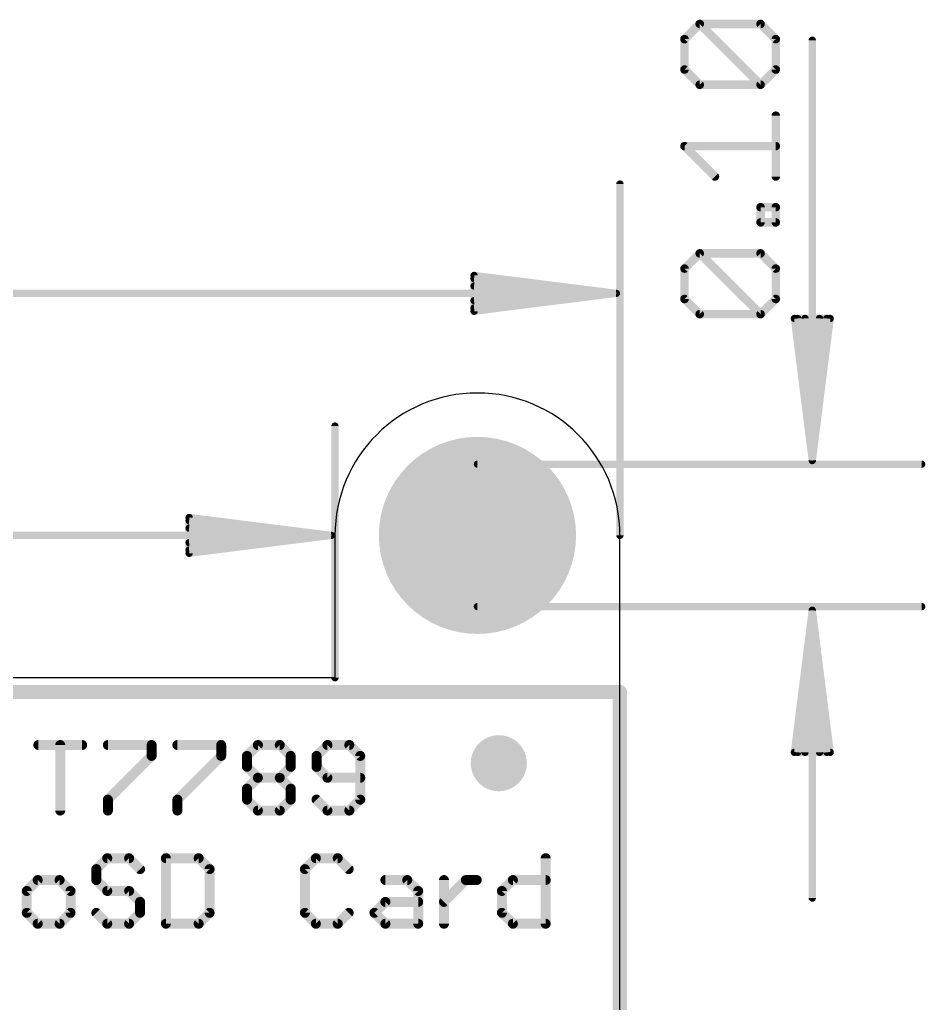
# Model space of a CAD drawing. Extents: x -11.1 to 62.6, y -8.5 to 38.4.
# Drawn here: x 46.45 to 62.59, y 20.86 to 38.41 of the extents above; entities that cross this region are included whole.
import ezdxf

# ---------------------------------------------------------------- set-up
doc = ezdxf.new("R2010")
doc.units = 0
for name, color, linetype in [('1', 12, 'CONTINUOUS'), ('16', 5, 'CONTINUOUS'), ('17', 110, 'CONTINUOUS'), ('20', 53, 'CONTINUOUS'), ('21', 40, 'CONTINUOUS'), ('47', 253, 'CONTINUOUS')]:
    doc.layers.add(name, color=color, linetype=linetype)

# ---------------------------------------------------------------- blocks, each defined once
blk = doc.blocks.new('PIE')
at = {"const_width": 0.5}
blk.add_lwpolyline([(0, -0.25, 1), (0, 0.25, 1), (0, -0.25)], format="xyb", dxfattribs=at)
blk = doc.blocks.new('ROUNDP')
at = {"const_width": 0.5}
blk.add_lwpolyline([(0, -0.25, 1), (0, 0.25, 1), (0, -0.25)], format="xyb", dxfattribs=at)

msp = doc.modelspace()

# ---------------------------------------------------------------- linework, layer by layer
at = {"layer": '1', "const_width": 0.254}
for points in [[(0, 26.416), (57.15, 26.416)], [(57.15, 26.416), (57.15, 0)]]:
    msp.add_lwpolyline(points, dxfattribs=at)
at = {"layer": '1', "const_width": 0.127}
for points in [[(57.2135, 26.416, 1), (57.0865, 26.416)], [(57.15, 26.3525, 1), (57.15, 26.4795)]]:
    msp.add_lwpolyline(points, format="xyb", dxfattribs=at)
at = {"layer": '16', "const_width": 0.254}
for points in [[(0, 26.416), (57.15, 26.416)], [(57.15, 26.416), (57.15, 0)]]:
    msp.add_lwpolyline(points, dxfattribs=at)
at = {"layer": '16', "const_width": 0.127}
for points in [[(57.2135, 26.416, 1), (57.0865, 26.416)], [(57.15, 26.3525, 1), (57.15, 26.4795)]]:
    msp.add_lwpolyline(points, format="xyb", dxfattribs=at)
at = {"layer": '20'}
for p, q in [((52.07, 29.21), (52.07, 26.67)), ((57.15, -2.54), (57.15, 29.21)), ((52.07, 26.67), (5.08, 26.67))]:
    msp.add_line(p, q, dxfattribs=at)
for start, end in [(90, 180), (0, 90)]:
    msp.add_arc((54.61, 29.21), 2.54, start, end, dxfattribs=at)
at = {"layer": '21', "const_width": 0.1778}
for points in [[(46.7827, 25.4708), (47.5623, 25.4708)], [(47.1725, 24.3015), (47.1725, 25.4708)], [(48.0223, 25.4708), (48.8019, 25.4708)], [(48.8019, 25.4708), (48.8019, 25.2759)], [(49.2619, 25.4708), (50.0415, 25.4708)], [(50.0415, 25.4708), (50.0415, 25.2759)], [(50.5014, 25.2759), (50.6963, 25.4708)], [(50.6963, 25.4708), (51.0861, 25.4708)], [(51.0861, 25.4708), (51.281, 25.2759)], [(51.9359, 25.4708), (51.741, 25.2759)], [(52.3257, 25.4708), (51.9359, 25.4708)], [(52.5206, 25.2759), (52.3257, 25.4708)], [(48.8019, 25.2759), (48.0223, 24.4963)], [(50.0415, 25.2759), (49.2619, 24.4963)], [(50.5014, 25.081), (50.5014, 25.2759)], [(51.281, 25.2759), (51.281, 25.081)], [(51.741, 25.2759), (51.741, 25.081)], [(52.5206, 24.4963), (52.5206, 25.2759)], [(50.6963, 24.8861), (50.5014, 25.081)], [(51.281, 25.081), (51.0861, 24.8861)], [(51.741, 25.081), (51.9359, 24.8861)], [(50.5014, 24.6912), (50.6963, 24.8861)], [(50.6963, 24.8861), (51.0861, 24.8861)], [(51.0861, 24.8861), (51.281, 24.6912)], [(51.9359, 24.8861), (52.5206, 24.8861)], [(50.5014, 24.4963), (50.5014, 24.6912)], [(51.281, 24.6912), (51.281, 24.4963)], [(48.0223, 24.4963), (48.0223, 24.3015)], [(49.2619, 24.4963), (49.2619, 24.3015)], [(50.6963, 24.3015), (50.5014, 24.4963)], [(51.281, 24.4963), (51.0861, 24.3015)], [(51.741, 24.4963), (51.9359, 24.3015)], [(52.3257, 24.3015), (52.5206, 24.4963)], [(51.0861, 24.3015), (50.6963, 24.3015)], [(51.9359, 24.3015), (52.3257, 24.3015)], [(48.0106, 23.4515), (47.8157, 23.2566)], [(48.4004, 23.4515), (48.0106, 23.4515)], [(48.5953, 23.2566), (48.4004, 23.4515)], [(49.0553, 23.4515), (49.0553, 22.2822)], [(49.64, 23.4515), (49.0553, 23.4515)], [(49.8349, 23.2566), (49.64, 23.4515)], [(51.7293, 23.4515), (51.5344, 23.2566)], [(52.1191, 23.4515), (51.7293, 23.4515)], [(52.314, 23.2566), (52.1191, 23.4515)], [(55.8261, 23.4515), (55.8261, 22.2822)], [(47.8157, 23.2566), (47.8157, 23.0617)], [(49.8349, 22.477), (49.8349, 23.2566)], [(51.5344, 23.2566), (51.5344, 22.477)], [(46.771, 23.0617), (46.5761, 22.8668)], [(47.1608, 23.0617), (46.771, 23.0617)], [(47.3557, 22.8668), (47.1608, 23.0617)], [(47.8157, 23.0617), (48.0106, 22.8668)], [(52.9689, 23.0617), (53.3587, 23.0617)], [(53.3587, 23.0617), (53.5536, 22.8668)], [(54.0135, 22.2822), (54.0135, 23.0617)], [(54.0135, 22.6719), (54.4033, 23.0617)], [(54.4033, 23.0617), (54.5982, 23.0617)], [(55.0465, 22.8668), (55.2414, 23.0617)], [(55.2414, 23.0617), (55.8261, 23.0617)], [(46.5761, 22.8668), (46.5761, 22.477)], [(47.3557, 22.477), (47.3557, 22.8668)], [(48.0106, 22.8668), (48.4004, 22.8668)], [(48.4004, 22.8668), (48.5953, 22.6719)], [(53.5536, 22.8668), (53.5536, 22.2822)], [(55.0465, 22.477), (55.0465, 22.8668)], [(48.5953, 22.6719), (48.5953, 22.477)], [(52.774, 22.477), (52.9689, 22.6719)], [(52.9689, 22.6719), (53.5536, 22.6719)], [(46.5761, 22.477), (46.771, 22.2822)], [(47.1608, 22.2822), (47.3557, 22.477)], [(48.0106, 22.2822), (47.8157, 22.477)], [(48.5953, 22.477), (48.4004, 22.2822)], [(49.64, 22.2822), (49.8349, 22.477)], [(51.5344, 22.477), (51.7293, 22.2822)], [(52.1191, 22.2822), (52.314, 22.477)], [(52.9689, 22.2822), (52.774, 22.477)], [(55.2414, 22.2822), (55.0465, 22.477)], [(46.771, 22.2822), (47.1608, 22.2822)], [(48.4004, 22.2822), (48.0106, 22.2822)], [(49.0553, 22.2822), (49.64, 22.2822)], [(51.7293, 22.2822), (52.1191, 22.2822)], [(53.5536, 22.2822), (52.9689, 22.2822)], [(55.8261, 22.2822), (55.2414, 22.2822)]]:
    msp.add_lwpolyline(points, dxfattribs=at)
at = {"layer": '21', "const_width": 0.0889}
for points in [[(46.7827, 25.5153, 1), (46.7827, 25.4264)], [(47.217, 25.4708, 1), (47.1281, 25.4708)], [(47.5623, 25.4264, 1), (47.5623, 25.5153)], [(48.0223, 25.5153, 1), (48.0223, 25.4264)], [(48.8463, 25.4708, 1), (48.7574, 25.4708)], [(48.8019, 25.4264, 1), (48.8019, 25.5153)], [(49.2619, 25.5153, 1), (49.2619, 25.4264)], [(50.0859, 25.4708, 1), (49.997, 25.4708)], [(50.0415, 25.4264, 1), (50.0415, 25.5153)], [(50.6963, 25.5153, 1), (50.6963, 25.4264)], [(50.7278, 25.4394, 1), (50.6649, 25.5023)], [(51.1176, 25.5023, 1), (51.0547, 25.4394)], [(51.0861, 25.4264, 1), (51.0861, 25.5153)], [(51.9359, 25.5153, 1), (51.9359, 25.4264)], [(51.9673, 25.4394, 1), (51.9045, 25.5023)], [(52.3571, 25.5023, 1), (52.2943, 25.4394)], [(52.3257, 25.4264, 1), (52.3257, 25.5153)], [(48.7574, 25.2759, 1), (48.8463, 25.2759)], [(48.8333, 25.2445, 1), (48.7705, 25.3074)], [(49.997, 25.2759, 1), (50.0859, 25.2759)], [(50.0729, 25.2445, 1), (50.01, 25.3074)], [(50.47, 25.3074, 1), (50.5329, 25.2445)], [(50.5459, 25.2759, 1), (50.457, 25.2759)], [(51.3255, 25.2759, 1), (51.2366, 25.2759)], [(51.2496, 25.2445, 1), (51.3125, 25.3074)], [(51.7854, 25.2759, 1), (51.6965, 25.2759)], [(51.7096, 25.3074, 1), (51.7724, 25.2445)], [(52.565, 25.2759, 1), (52.4761, 25.2759)], [(52.4892, 25.2445, 1), (52.552, 25.3074)], [(50.5329, 25.1125, 1), (50.47, 25.0496)], [(50.457, 25.081, 1), (50.5459, 25.081)], [(51.2366, 25.081, 1), (51.3255, 25.081)], [(51.3125, 25.0496, 1), (51.2496, 25.1125)], [(51.7724, 25.1125, 1), (51.7096, 25.0496)], [(51.6965, 25.081, 1), (51.7854, 25.081)], [(50.6963, 24.9306, 1), (50.6963, 24.8417)], [(50.7278, 24.8547, 1), (50.6649, 24.9176)], [(50.6649, 24.8547, 1), (50.7278, 24.9176)], [(51.1176, 24.9176, 1), (51.0547, 24.8547)], [(51.0547, 24.9176, 1), (51.1176, 24.8547)], [(51.0861, 24.8417, 1), (51.0861, 24.9306)], [(51.9359, 24.9306, 1), (51.9359, 24.8417)], [(51.9045, 24.8547, 1), (51.9673, 24.9176)], [(52.5206, 24.8417, 1), (52.5206, 24.9306)], [(50.47, 24.7227, 1), (50.5329, 24.6598)], [(50.5459, 24.6912, 1), (50.457, 24.6912)], [(51.3255, 24.6912, 1), (51.2366, 24.6912)], [(51.2496, 24.6598, 1), (51.3125, 24.7227)], [(47.9909, 24.5278, 1), (48.0537, 24.4649)], [(48.0667, 24.4963, 1), (47.9779, 24.4963)], [(49.2304, 24.5278, 1), (49.2933, 24.4649)], [(49.3063, 24.4963, 1), (49.2174, 24.4963)], [(50.5329, 24.5278, 1), (50.47, 24.4649)], [(51.3125, 24.4649, 1), (51.2496, 24.5278)], [(51.7724, 24.5278, 1), (51.7096, 24.4649)], [(52.552, 24.4649, 1), (52.4892, 24.5278)], [(50.457, 24.4963, 1), (50.5459, 24.4963)], [(51.2366, 24.4963, 1), (51.3255, 24.4963)], [(52.4761, 24.4963, 1), (52.565, 24.4963)], [(47.1281, 24.3015, 1), (47.217, 24.3015)], [(47.9779, 24.3015, 1), (48.0667, 24.3015)], [(49.2174, 24.3015, 1), (49.3063, 24.3015)], [(50.6963, 24.3459, 1), (50.6963, 24.257)], [(50.6649, 24.27, 1), (50.7278, 24.3329)], [(51.0547, 24.3329, 1), (51.1176, 24.27)], [(51.0861, 24.257, 1), (51.0861, 24.3459)], [(51.9359, 24.3459, 1), (51.9359, 24.257)], [(51.9045, 24.27, 1), (51.9673, 24.3329)], [(52.2943, 24.3329, 1), (52.3571, 24.27)], [(52.3257, 24.257, 1), (52.3257, 24.3459)], [(48.0106, 23.496, 1), (48.0106, 23.4071)], [(48.042, 23.4201, 1), (47.9792, 23.483)], [(48.4318, 23.483, 1), (48.369, 23.4201)], [(48.4004, 23.4071, 1), (48.4004, 23.496)], [(49.0997, 23.4515, 1), (49.0108, 23.4515)], [(49.0553, 23.496, 1), (49.0553, 23.4071)], [(49.6714, 23.483, 1), (49.6085, 23.4201)], [(49.64, 23.4071, 1), (49.64, 23.496)], [(51.7293, 23.496, 1), (51.7293, 23.4071)], [(51.7607, 23.4201, 1), (51.6979, 23.483)], [(52.1505, 23.483, 1), (52.0877, 23.4201)], [(52.1191, 23.4071, 1), (52.1191, 23.496)], [(55.8705, 23.4515, 1), (55.7816, 23.4515)], [(47.8602, 23.2566, 1), (47.7713, 23.2566)], [(49.8793, 23.2566, 1), (49.7904, 23.2566)], [(51.5788, 23.2566, 1), (51.4899, 23.2566)], [(47.7843, 23.2881, 1), (47.8471, 23.2252)], [(48.5639, 23.2252, 1), (48.6267, 23.2881)], [(49.8034, 23.2252, 1), (49.8663, 23.2881)], [(51.503, 23.2881, 1), (51.5658, 23.2252)], [(52.2826, 23.2252, 1), (52.3454, 23.2881)], [(46.771, 23.1062, 1), (46.771, 23.0173)], [(46.8025, 23.0303, 1), (46.7396, 23.0932)], [(47.1923, 23.0932, 1), (47.1294, 23.0303)], [(47.1608, 23.0173, 1), (47.1608, 23.1062)], [(47.8471, 23.0932, 1), (47.7843, 23.0303)], [(47.7713, 23.0617, 1), (47.8602, 23.0617)], [(52.9689, 23.1062, 1), (52.9689, 23.0173)], [(53.3901, 23.0932, 1), (53.3272, 23.0303)], [(53.3587, 23.0173, 1), (53.3587, 23.1062)], [(54.058, 23.0617, 1), (53.9691, 23.0617)], [(54.4033, 23.1062, 1), (54.4033, 23.0173)], [(54.4347, 23.0303, 1), (54.3719, 23.0932)], [(54.5982, 23.0173, 1), (54.5982, 23.1062)], [(55.2414, 23.1062, 1), (55.2414, 23.0173)], [(55.2728, 23.0303, 1), (55.21, 23.0932)], [(55.8261, 23.0173, 1), (55.8261, 23.1062)], [(46.5447, 22.8983, 1), (46.6076, 22.8354)], [(46.6206, 22.8668, 1), (46.5317, 22.8668)], [(47.4002, 22.8668, 1), (47.3113, 22.8668)], [(47.3243, 22.8354, 1), (47.3872, 22.8983)], [(48.0106, 22.9113, 1), (48.0106, 22.8224)], [(47.9792, 22.8354, 1), (48.042, 22.8983)], [(48.4318, 22.8983, 1), (48.369, 22.8354)], [(48.4004, 22.8224, 1), (48.4004, 22.9113)], [(53.598, 22.8668, 1), (53.5091, 22.8668)], [(53.5221, 22.8354, 1), (53.585, 22.8983)], [(55.0909, 22.8668, 1), (55.002, 22.8668)], [(55.0151, 22.8983, 1), (55.0779, 22.8354)], [(48.6397, 22.6719, 1), (48.5509, 22.6719)], [(48.5639, 22.6405, 1), (48.6267, 22.7034)], [(52.9689, 22.7164, 1), (52.9689, 22.6275)], [(53.0003, 22.6405, 1), (52.9374, 22.7034)], [(53.5536, 22.6275, 1), (53.5536, 22.7164)], [(53.9821, 22.7034, 1), (54.0449, 22.6405)], [(46.6076, 22.5085, 1), (46.5447, 22.4456)], [(46.5317, 22.477, 1), (46.6206, 22.477)], [(47.3113, 22.477, 1), (47.4002, 22.477)], [(47.3872, 22.4456, 1), (47.3243, 22.5085)], [(47.8471, 22.5085, 1), (47.7843, 22.4456)], [(48.5509, 22.477, 1), (48.6397, 22.477)], [(48.6267, 22.4456, 1), (48.5639, 22.5085)], [(49.7904, 22.477, 1), (49.8793, 22.477)], [(49.8663, 22.4456, 1), (49.8034, 22.5085)], [(51.5658, 22.5085, 1), (51.503, 22.4456)], [(51.4899, 22.477, 1), (51.5788, 22.477)], [(52.3454, 22.4456, 1), (52.2826, 22.5085)], [(52.8054, 22.5085, 1), (52.7425, 22.4456)], [(52.7425, 22.5085, 1), (52.8054, 22.4456)], [(55.0779, 22.5085, 1), (55.0151, 22.4456)], [(55.002, 22.477, 1), (55.0909, 22.477)], [(46.771, 22.3266, 1), (46.771, 22.2377)], [(46.7396, 22.2507, 1), (46.8025, 22.3136)], [(47.1294, 22.3136, 1), (47.1923, 22.2507)], [(47.1608, 22.2377, 1), (47.1608, 22.3266)], [(48.0106, 22.3266, 1), (48.0106, 22.2377)], [(47.9792, 22.2507, 1), (48.042, 22.3136)], [(48.369, 22.3136, 1), (48.4318, 22.2507)], [(48.4004, 22.2377, 1), (48.4004, 22.3266)], [(49.0553, 22.3266, 1), (49.0553, 22.2377)], [(49.0108, 22.2822, 1), (49.0997, 22.2822)], [(49.6085, 22.3136, 1), (49.6714, 22.2507)], [(49.64, 22.2377, 1), (49.64, 22.3266)], [(51.7293, 22.3266, 1), (51.7293, 22.2377)], [(51.6979, 22.2507, 1), (51.7607, 22.3136)], [(52.0877, 22.3136, 1), (52.1505, 22.2507)], [(52.1191, 22.2377, 1), (52.1191, 22.3266)], [(52.9689, 22.3266, 1), (52.9689, 22.2377)], [(52.9374, 22.2507, 1), (53.0003, 22.3136)], [(53.5091, 22.2822, 1), (53.598, 22.2822)], [(53.5536, 22.2377, 1), (53.5536, 22.3266)], [(53.9691, 22.2822, 1), (54.058, 22.2822)], [(55.2414, 22.3266, 1), (55.2414, 22.2377)], [(55.21, 22.2507, 1), (55.2728, 22.3136)], [(55.7816, 22.2822, 1), (55.8705, 22.2822)], [(55.8261, 22.2377, 1), (55.8261, 22.3266)]]:
    msp.add_lwpolyline(points, format="xyb", dxfattribs=at)
at = {"layer": '47'}
for points, const_width in [([(58.3013, 38.0626), (58.5725, 38.3338)], 0.1524), ([(58.5725, 38.3338), (59.6571, 38.3338)], 0.1524), ([(59.6571, 37.2491), (58.5725, 38.3338)], 0.1524), ([(59.6571, 38.3338), (59.9283, 38.0626)], 0.1524), ([(58.3013, 37.5203), (58.3013, 38.0626)], 0.1524), ([(59.9283, 38.0626), (59.9283, 37.5203)], 0.1524), ([(60.579, 30.545), (60.579, 38.0428)], 0.13), ([(58.5725, 37.2491), (58.3013, 37.5203)], 0.1524), ([(59.9283, 37.5203), (59.6571, 37.2491)], 0.1524), ([(59.6571, 37.2491), (58.5725, 37.2491)], 0.1524), ([(59.9283, 35.6119), (59.9283, 36.6966)], 0.1524), ([(58.8436, 35.6119), (58.3013, 36.1543)], 0.1524), ([(58.3013, 36.1543), (59.9283, 36.1543)], 0.1524), ([(57.15, 29.21), (57.15, 35.478)], 0.13), ([(59.6571, 34.7934), (59.6571, 35.0645)], 0.1524), ([(59.6571, 35.0645), (59.9283, 35.0645)], 0.1524), ([(59.9283, 35.0645), (59.9283, 34.7934)], 0.1524), ([(59.9283, 34.7934), (59.6571, 34.7934)], 0.1524), ([(58.3013, 33.9697), (58.5725, 34.2409)], 0.1524), ([(58.5725, 34.2409), (59.6571, 34.2409)], 0.1524), ([(59.6571, 33.1562), (58.5725, 34.2409)], 0.1524), ([(59.6571, 34.2409), (59.9283, 33.9697)], 0.1524), ([(58.3013, 33.4274), (58.3013, 33.9697)], 0.1524), ([(59.9283, 33.9697), (59.9283, 33.4274)], 0.1524), ([(57.085, 33.528), (54.55, 33.8472)], 0.13), ([(54.55, 33.8472), (54.55, 33.2088)], 0.13), ([(57.085, 33.528), (54.55, 33.788)], 0.13), ([(57.085, 33.528), (54.55, 33.658)], 0.13), ([(57.085, 33.528), (0.065, 33.528)], 0.13), ([(54.55, 33.2088), (57.085, 33.528)], 0.13), ([(54.55, 33.398), (57.085, 33.528)], 0.13), ([(54.55, 33.268), (57.085, 33.528)], 0.13), ([(58.5725, 33.1562), (58.3013, 33.4274)], 0.1524), ([(59.9283, 33.4274), (59.6571, 33.1562)], 0.1524), ([(59.6571, 33.1562), (58.5725, 33.1562)], 0.1524), ([(60.579, 30.545), (60.2598, 33.08)], 0.13), ([(60.2598, 33.08), (60.8982, 33.08)], 0.13), ([(60.579, 30.545), (60.319, 33.08)], 0.13), ([(60.579, 30.545), (60.449, 33.08)], 0.13), ([(60.8982, 33.08), (60.579, 30.545)], 0.13), ([(60.709, 33.08), (60.579, 30.545)], 0.13), ([(60.839, 33.08), (60.579, 30.545)], 0.13), ([(52.07, 26.67), (52.07, 31.16)], 0.13), ([(54.61, 30.48), (62.529, 30.48)], 0.13), ([(52.005, 29.21), (49.47, 29.5292)], 0.13), ([(49.47, 29.5292), (49.47, 28.8908)], 0.13), ([(52.005, 29.21), (49.47, 29.47)], 0.13), ([(52.005, 29.21), (49.47, 29.34)], 0.13), ([(5.145, 29.21), (52.005, 29.21)], 0.13), ([(49.47, 28.8908), (52.005, 29.21)], 0.13), ([(49.47, 29.08), (52.005, 29.21)], 0.13), ([(49.47, 28.95), (52.005, 29.21)], 0.13), ([(54.61, 27.94), (62.529, 27.94)], 0.13), ([(60.579, 27.875), (60.2598, 25.34)], 0.13), ([(60.579, 27.875), (60.319, 25.34)], 0.13), ([(60.579, 27.875), (60.449, 25.34)], 0.13), ([(60.579, 27.875), (60.579, 22.74)], 0.13), ([(60.8982, 25.34), (60.579, 27.875)], 0.13), ([(60.709, 25.34), (60.579, 27.875)], 0.13), ([(60.839, 25.34), (60.579, 27.875)], 0.13), ([(60.2598, 25.34), (60.8982, 25.34)], 0.13)]:
    msp.add_lwpolyline(points, dxfattribs=dict(at, const_width=const_width))
for points, const_width in [([(58.5994, 38.3607, 1), (58.5455, 38.3068)], 0.0762), ([(58.5725, 38.3719, 1), (58.5725, 38.2957)], 0.0762), ([(58.5994, 38.3068, 1), (58.5455, 38.3607)], 0.0762), ([(59.6841, 38.3607, 1), (59.6302, 38.3068)], 0.0762), ([(59.6571, 38.2957, 1), (59.6571, 38.3719)], 0.0762), ([(58.3394, 38.0626, 1), (58.2632, 38.0626)], 0.0762), ([(58.2744, 38.0895, 1), (58.3283, 38.0356)], 0.0762), ([(59.9664, 38.0626, 1), (59.8902, 38.0626)], 0.0762), ([(59.9014, 38.0356, 1), (59.9552, 38.0895)], 0.0762), ([(60.6115, 38.0428, 1), (60.5465, 38.0428)], 0.065), ([(58.3283, 37.5472, 1), (58.2744, 37.4933)], 0.0762), ([(58.2632, 37.5203, 1), (58.3394, 37.5203)], 0.0762), ([(59.8902, 37.5203, 1), (59.9664, 37.5203)], 0.0762), ([(59.9552, 37.4933, 1), (59.9014, 37.5472)], 0.0762), ([(58.5725, 37.2872, 1), (58.5725, 37.211)], 0.0762), ([(58.5455, 37.2221, 1), (58.5994, 37.276)], 0.0762), ([(59.6302, 37.276, 1), (59.6841, 37.2221)], 0.0762), ([(59.6302, 37.2221, 1), (59.6841, 37.276)], 0.0762), ([(59.6571, 37.211, 1), (59.6571, 37.2872)], 0.0762), ([(59.9664, 36.6966, 1), (59.8902, 36.6966)], 0.0762), ([(58.3283, 36.1812, 1), (58.2744, 36.1273)], 0.0762), ([(58.3013, 36.1924, 1), (58.3013, 36.1162)], 0.0762), ([(59.9283, 36.1162, 1), (59.9283, 36.1924)], 0.0762), ([(58.8167, 35.585, 1), (58.8706, 35.6389)], 0.0762), ([(59.8902, 35.6119, 1), (59.9664, 35.6119)], 0.0762), ([(57.1825, 35.478, 1), (57.1175, 35.478)], 0.065), ([(59.6952, 35.0645, 1), (59.619, 35.0645)], 0.0762), ([(59.6571, 35.1026, 1), (59.6571, 35.0264)], 0.0762), ([(59.9664, 35.0645, 1), (59.8902, 35.0645)], 0.0762), ([(59.9283, 35.0264, 1), (59.9283, 35.1026)], 0.0762), ([(59.6571, 34.8315, 1), (59.6571, 34.7553)], 0.0762), ([(59.619, 34.7934, 1), (59.6952, 34.7934)], 0.0762), ([(59.8902, 34.7934, 1), (59.9664, 34.7934)], 0.0762), ([(59.9283, 34.7553, 1), (59.9283, 34.8315)], 0.0762), ([(58.5994, 34.2678, 1), (58.5455, 34.2139)], 0.0762), ([(58.5725, 34.279, 1), (58.5725, 34.2028)], 0.0762), ([(58.5994, 34.2139, 1), (58.5455, 34.2678)], 0.0762), ([(59.6841, 34.2678, 1), (59.6302, 34.2139)], 0.0762), ([(59.6571, 34.2028, 1), (59.6571, 34.279)], 0.0762), ([(58.3394, 33.9697, 1), (58.2632, 33.9697)], 0.0762), ([(59.9664, 33.9697, 1), (59.8902, 33.9697)], 0.0762), ([(54.5541, 33.8795, 1), (54.5459, 33.815)], 0.065), ([(54.5825, 33.8472, 1), (54.5175, 33.8472)], 0.065), ([(58.2744, 33.9966, 1), (58.3283, 33.9428)], 0.0762), ([(59.9014, 33.9428, 1), (59.9552, 33.9966)], 0.0762), ([(54.5533, 33.8203, 1), (54.5467, 33.7557)], 0.065), ([(54.5517, 33.6905, 1), (54.5483, 33.6255)], 0.065), ([(57.0891, 33.4958, 1), (57.0809, 33.5602)], 0.065), ([(57.0809, 33.4958, 1), (57.0891, 33.5602)], 0.065), ([(57.0883, 33.4957, 1), (57.0817, 33.5603)], 0.065), ([(57.0817, 33.4957, 1), (57.0883, 33.5603)], 0.065), ([(57.0833, 33.4955, 1), (57.0867, 33.5605)], 0.065), ([(57.0867, 33.4955, 1), (57.0833, 33.5605)], 0.065), ([(57.085, 33.4955, 1), (57.085, 33.5605)], 0.065), ([(54.5483, 33.4305, 1), (54.5517, 33.3655)], 0.065), ([(58.3283, 33.4543, 1), (58.2744, 33.4004)], 0.0762), ([(58.2632, 33.4274, 1), (58.3394, 33.4274)], 0.0762), ([(59.8902, 33.4274, 1), (59.9664, 33.4274)], 0.0762), ([(59.9552, 33.4004, 1), (59.9014, 33.4543)], 0.0762), ([(54.5467, 33.3003, 1), (54.5533, 33.2357)], 0.065), ([(54.5459, 33.241, 1), (54.5541, 33.1765)], 0.065), ([(54.5175, 33.2088, 1), (54.5825, 33.2088)], 0.065), ([(58.5725, 33.1943, 1), (58.5725, 33.1181)], 0.0762), ([(58.5455, 33.1293, 1), (58.5994, 33.1831)], 0.0762), ([(59.6302, 33.1831, 1), (59.6841, 33.1293)], 0.0762), ([(59.6302, 33.1293, 1), (59.6841, 33.1831)], 0.0762), ([(59.6571, 33.1181, 1), (59.6571, 33.1943)], 0.0762), ([(60.292, 33.0841, 1), (60.2275, 33.0759)], 0.065), ([(60.2598, 33.1125, 1), (60.2598, 33.0475)], 0.065), ([(60.3513, 33.0833, 1), (60.2867, 33.0767)], 0.065), ([(60.4815, 33.0817, 1), (60.4165, 33.0783)], 0.065), ([(60.7415, 33.0783, 1), (60.6765, 33.0817)], 0.065), ([(60.8713, 33.0767, 1), (60.8067, 33.0833)], 0.065), ([(60.9305, 33.0759, 1), (60.866, 33.0841)], 0.065), ([(60.8982, 33.0475, 1), (60.8982, 33.1125)], 0.065), ([(52.1025, 31.16, 1), (52.0375, 31.16)], 0.065), ([(54.61, 30.5125, 1), (54.61, 30.4475)], 0.065), ([(60.5468, 30.5491, 1), (60.6112, 30.5409)], 0.065), ([(60.5467, 30.5483, 1), (60.6113, 30.5417)], 0.065), ([(60.5465, 30.5433, 1), (60.6115, 30.5467)], 0.065), ([(60.5465, 30.5467, 1), (60.6115, 30.5433)], 0.065), ([(60.5465, 30.545, 1), (60.6115, 30.545)], 0.065), ([(60.5467, 30.5417, 1), (60.6113, 30.5483)], 0.065), ([(60.5468, 30.5409, 1), (60.6112, 30.5491)], 0.065), ([(62.529, 30.4475, 1), (62.529, 30.5125)], 0.065), ([(49.4741, 29.5615, 1), (49.4659, 29.497)], 0.065), ([(49.5025, 29.5292, 1), (49.4375, 29.5292)], 0.065), ([(49.4733, 29.5023, 1), (49.4667, 29.4377)], 0.065), ([(49.4717, 29.3725, 1), (49.4683, 29.3075)], 0.065), ([(49.4683, 29.1125, 1), (49.4717, 29.0475)], 0.065), ([(52.0091, 29.1778, 1), (52.0009, 29.2422)], 0.065), ([(52.0009, 29.1778, 1), (52.0091, 29.2422)], 0.065), ([(52.0083, 29.1777, 1), (52.0017, 29.2423)], 0.065), ([(52.0017, 29.1777, 1), (52.0083, 29.2423)], 0.065), ([(52.0033, 29.1775, 1), (52.0067, 29.2425)], 0.065), ([(52.0067, 29.1775, 1), (52.0033, 29.2425)], 0.065), ([(52.005, 29.1775, 1), (52.005, 29.2425)], 0.065), ([(57.1175, 29.21, 1), (57.1825, 29.21)], 0.065), ([(49.4667, 28.9823, 1), (49.4733, 28.9177)], 0.065), ([(49.4659, 28.923, 1), (49.4741, 28.8585)], 0.065), ([(49.4375, 28.8908, 1), (49.5025, 28.8908)], 0.065), ([(54.61, 27.9725, 1), (54.61, 27.9075)], 0.065), ([(60.6115, 27.875, 1), (60.5465, 27.875)], 0.065), ([(60.6112, 27.8791, 1), (60.5468, 27.8709)], 0.065), ([(60.6115, 27.8733, 1), (60.5465, 27.8767)], 0.065), ([(60.6115, 27.8767, 1), (60.5465, 27.8733)], 0.065), ([(60.6113, 27.8783, 1), (60.5467, 27.8717)], 0.065), ([(60.6113, 27.8717, 1), (60.5467, 27.8783)], 0.065), ([(60.6112, 27.8709, 1), (60.5468, 27.8791)], 0.065), ([(62.529, 27.9075, 1), (62.529, 27.9725)], 0.065), ([(52.0375, 26.67, 1), (52.1025, 26.67)], 0.065), ([(60.2275, 25.3441, 1), (60.292, 25.3359)], 0.065), ([(60.2598, 25.3725, 1), (60.2598, 25.3075)], 0.065), ([(60.2867, 25.3433, 1), (60.3513, 25.3367)], 0.065), ([(60.4165, 25.3417, 1), (60.4815, 25.3383)], 0.065), ([(60.6765, 25.3383, 1), (60.7415, 25.3417)], 0.065), ([(60.8067, 25.3367, 1), (60.8713, 25.3433)], 0.065), ([(60.866, 25.3359, 1), (60.9305, 25.3441)], 0.065), ([(60.8982, 25.3075, 1), (60.8982, 25.3725)], 0.065), ([(60.5465, 22.74, 1), (60.6115, 22.74)], 0.065)]:
    msp.add_lwpolyline(points, format="xyb", dxfattribs=dict(at, const_width=const_width))

# ---------------------------------------------------------------- block references
at = {"layer": '1'}
msp.add_blockref('PIE', (54.991, 25.146), dxfattribs=at)
at = {"layer": '17', "xscale": 3.516, "yscale": 3.516, "rotation": 180}
msp.add_blockref('ROUNDP', (54.61, 29.21), dxfattribs=at)
msp.add_blockref('ROUNDP', (54.61, 29.21), dxfattribs=at)

doc.saveas('drawing.dxf')
